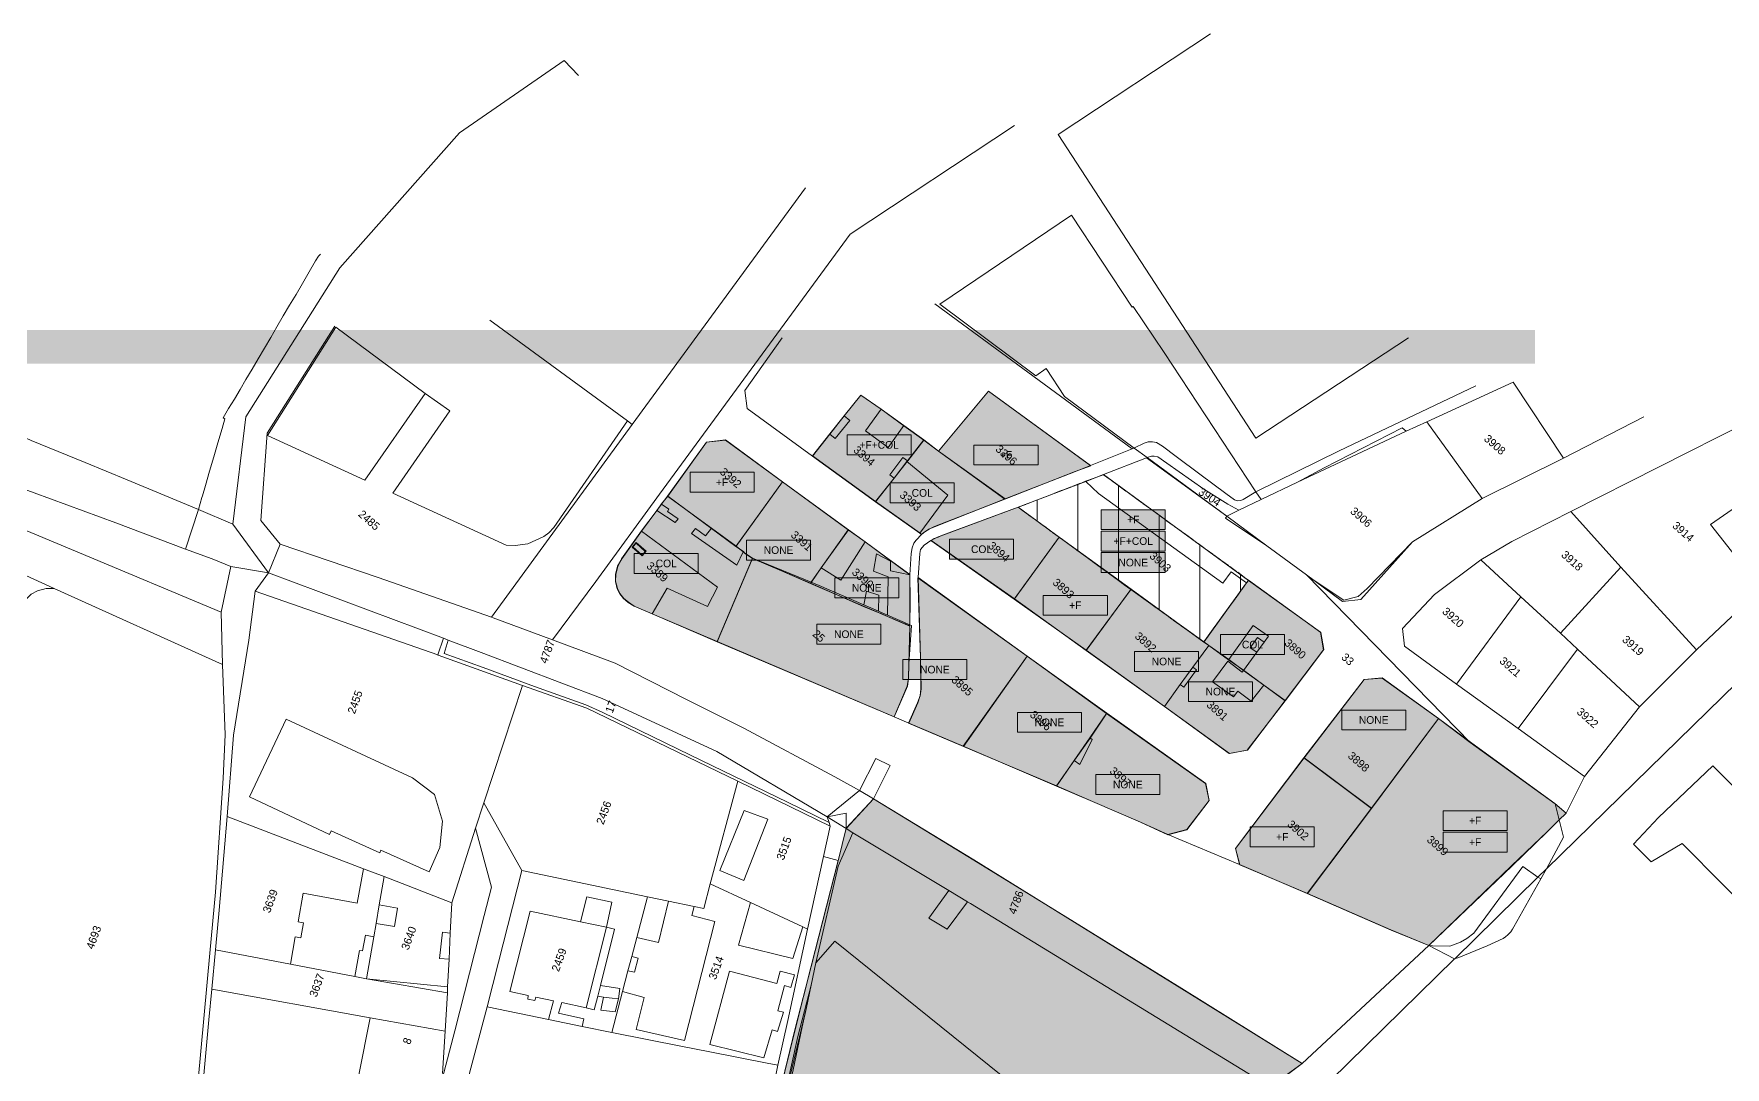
# Model space of a CAD drawing. Header units: metres. Extents: x -334141 to -333355, y -28174 to -27441.
# Drawn here: x -333912.7 to -333648.5, y -27601.9 to -27440.6 of the extents above; entities that cross this region are included whole.
import ezdxf
from ezdxf.enums import TextEntityAlignment as Align

# ---------------------------------------------------------------- set-up
doc = ezdxf.new("R2010")
doc.units = ezdxf.units.M
doc.linetypes.add('DASHED', pattern=[1.524, 1.27, -0.254])
for name, color, linetype, lineweight, true_color in [('EB-10-CHANGE-PARCEL-ADDED', 7, 'CONTINUOUS', 18, 0x725d47), ('EB-10-CHANGE-PARCEL-BOTH', 7, 'CONTINUOUS', 18, 0x151515), ('EB-10-CHANGE-PARCEL-MULTIPLE', 7, 'DASHED', 18, 0x4e504d), ('EB-10-CHANGE-PARCEL-NONE', 7, 'CONTINUOUS', 18, 0x8a8d90), ('EB-10-CHANGE-PARCEL-READY', 7, 'CONTINUOUS', 18, 0x4a5a46), ('EB-10-CHANGE-TAG-ADDED', 7, 'CONTINUOUS', 18, 0x725d47), ('EB-10-CHANGE-TAG-BOTH', 7, 'CONTINUOUS', 18, 0x151515), ('EB-10-CHANGE-TAG-NONE', 7, 'CONTINUOUS', 18, 0x8a8d90), ('EB-10-CHANGE-TAG-READY', 7, 'CONTINUOUS', 18, 0x4a5a46), ('EB-BASE-CADASTRAL-AREA', 7, 'CONTINUOUS', 9, 0x8a8d90), ('EB-BASE-DIVIDING', 7, 'CONTINUOUS', 18, 0xc8bcac), ('EB-BASE-EASEMENTS', 7, 'CONTINUOUS', 18, 0x71806b), ('EB-BASE-ENCROACHED', 7, 'CONTINUOUS', 18, 0x725d47), ('EB-BASE-PARCEL-NUMBERS', 7, 'CONTINUOUS', 9, 0x8a8d90), ('EB-BASE-PARCELS', 7, 'CONTINUOUS', 18, 0x8a8d90), ('EB-BASE-SECTIONS', 7, 'CONTINUOUS', 9, 0xded8cf), ('EB-BASE-SHEETS', 7, 'CONTINUOUS', 9, 0xded8cf), ('EB-BASE-STRUCTURES', 7, 'CONTINUOUS', 18, 0x4e504d), ('EB-TITLE', 7, 'CONTINUOUS', 25, 0x151515)]:
    doc.layers.add(name, color=color, linetype=linetype, lineweight=lineweight, true_color=true_color)
doc.styles.add('OD-INTER', font='Inter.ttf')

msp = doc.modelspace()

# ---------------------------------------------------------------- hatches: boundary and pattern name
at = {"layer": 'EB-10-CHANGE-PARCEL-ADDED', "transparency": 33554656}
for points in [[(-333771.42, -27505.76), (-333763.59, -27496.38), (-333747.62, -27508.04), (-333750.06, -27508.96), (-333761.04, -27513.23), (-333771.42, -27505.76)], [(-333804.69, -27504.03), (-333795.75, -27510.56), (-333803.05, -27520.63), (-333806.84, -27517.83), (-333813.7, -27512.81), (-333807.66, -27504.37), (-333804.69, -27504.03)], [(-333748.36, -27536.88), (-333759.55, -27528.82), (-333752.55, -27519.19), (-333741.36, -27527.36), (-333748.36, -27536.88)], [(-333675.14, -27560.78), (-333673.34, -27562.28), (-333674.49, -27563.35), (-333676.31, -27565.18), (-333681.87, -27570.53), (-333694.81, -27582.95), (-333700.74, -27580.52), (-333713.78, -27574.84), (-333703.77, -27561.54), (-333693.28, -27547.48), (-333688.32, -27551.21), (-333675.14, -27560.78)], [(-333725.01, -27567.79), (-333714.33, -27553.62), (-333703.77, -27561.54), (-333713.78, -27574.84), (-333724.36, -27570.36), (-333725.01, -27567.79)]]:
    msp.add_hatch(color=256, dxfattribs=at).paths.add_polyline_path(points)
at = {"layer": 'EB-10-CHANGE-PARCEL-BOTH', "transparency": 33554656}
msp.add_hatch(color=256, dxfattribs=at).paths.add_polyline_path([(-333776.2, -27507.26), (-333776.29, -27507.36), (-333778.33, -27509.96), (-333781.24, -27513.63), (-333791.07, -27506.51), (-333788.36, -27503.05), (-333786.13, -27500.24), (-333783.52, -27497.01), (-333780.36, -27499.23), (-333776.84, -27501.79), (-333773.67, -27504.02), (-333776.2, -27507.26)])
at = {"layer": 'EB-10-CHANGE-PARCEL-MULTIPLE', "transparency": 33554641}
h = msp.add_hatch(dxfattribs=at)
h.set_pattern_fill('ANSI31', color=256, scale=2, angle=45)
h.paths.add_polyline_path([(-333745.63, -27509.45), (-333722.98, -27525.9), (-333723.27, -27526.33), (-333729.98, -27535.53), (-333741.36, -27527.36), (-333752.55, -27519.19), (-333758.96, -27514.53), (-333748.44, -27510.46), (-333745.63, -27509.45)])
at = {"layer": 'EB-10-CHANGE-PARCEL-NONE', "transparency": 33554656}
for points in [[(-333803.05, -27520.63), (-333795.75, -27510.56), (-333785.46, -27518.03), (-333789.75, -27523.98), (-333791.31, -27526.26), (-333791.41, -27526.37), (-333800.43, -27522.5), (-333801.7, -27521.68), (-333801.88, -27521.45), (-333803.05, -27520.63)], [(-333791.31, -27526.26), (-333789.75, -27523.98), (-333785.46, -27518.03), (-333782.85, -27519.9), (-333779.87, -27522.11), (-333775.9, -27525.03), (-333775.85, -27529.03), (-333775.9, -27532.91), (-333775.9, -27533.02), (-333779.37, -27531.57), (-333780.46, -27531.08), (-333780.83, -27530.96), (-333783.11, -27529.99), (-333791.41, -27526.37), (-333791.31, -27526.26)], [(-333805.99, -27535.51), (-333800.43, -27522.5), (-333791.41, -27526.37), (-333783.11, -27529.99), (-333780.83, -27530.96), (-333780.46, -27531.08), (-333779.37, -27531.57), (-333775.9, -27533.02), (-333776.02, -27539.01), (-333776.1, -27541.23), (-333776.24, -27542.45), (-333778.35, -27547.25), (-333805.99, -27535.51)], [(-333774.62, -27525.52), (-333757.56, -27537.78), (-333767.49, -27551.86), (-333776.07, -27548.22), (-333774.66, -27545.05), (-333774.25, -27543.96), (-333774.12, -27542.85), (-333774.23, -27537.96), (-333774.62, -27525.52)], [(-333736.08, -27545.64), (-333748.36, -27536.88), (-333741.36, -27527.36), (-333729.98, -27535.53), (-333729.17, -27536.11), (-333731.69, -27539.47), (-333733.64, -27542.17), (-333736.08, -27545.64)], [(-333757.56, -27537.78), (-333745.09, -27546.65), (-333747.73, -27550.56), (-333750.17, -27554.02), (-333752.99, -27558.03), (-333767.49, -27551.86), (-333757.56, -27537.78)], [(-333733.64, -27542.17), (-333731.69, -27539.47), (-333729.17, -27536.11), (-333726.1, -27538.33), (-333723.75, -27539.97), (-333720.59, -27542.3), (-333717.25, -27544.75), (-333723.17, -27552.42), (-333725.97, -27552.99), (-333736.08, -27545.64), (-333733.64, -27542.17)], [(-333702.13, -27541.18), (-333693.28, -27547.48), (-333703.77, -27561.54), (-333714.33, -27553.62), (-333704.91, -27541.41), (-333702.13, -27541.18)], [(-333750.17, -27554.02), (-333747.73, -27550.56), (-333745.09, -27546.65), (-333729.65, -27557.63), (-333729.1, -27560.32), (-333732.59, -27564.86), (-333735.58, -27565.64), (-333739.86, -27563.71), (-333747.34, -27560.45), (-333752.99, -27558.03), (-333750.17, -27554.02)], [(-333802.46, -27658.63), (-333818.4, -27651.3), (-333823.33, -27649.13), (-333823.55, -27650.12), (-333824.55, -27649.75), (-333838.15, -27644.05), (-333849.91, -27638.98), (-333850.45, -27638.62), (-333850.52, -27638.07), (-333848.03, -27635.71), (-333846.81, -27635.09), (-333840.42, -27632.43), (-333837.79, -27631.3), (-333823.32, -27625.26), (-333820.4, -27624.03), (-333811.01, -27620.03), (-333802.83, -27616.66), (-333801.04, -27615.61), (-333799.89, -27614.54), (-333798.31, -27611.71), (-333797.39, -27609.41), (-333796.25, -27606.01), (-333793.77, -27595.89), (-333791.3, -27586.21), (-333787.1, -27569.7), (-333785.81, -27564.64), (-333781.58, -27560.02), (-333765.9, -27569.56), (-333750.13, -27579.33), (-333733.37, -27589.69), (-333714.62, -27601.35), (-333719.57, -27605.06), (-333721.48, -27606.77), (-333723.3, -27608.59), (-333738.33, -27622.71), (-333760.56, -27644.02), (-333783.27, -27665.64), (-333802.46, -27658.63)]]:
    msp.add_hatch(color=256, dxfattribs=at).paths.add_polyline_path(points)
at = {"layer": 'EB-10-CHANGE-PARCEL-READY', "transparency": 33554656}
for points in [[(-333776.29, -27507.36), (-333776.2, -27507.26), (-333773.67, -27504.02), (-333771.42, -27505.76), (-333761.04, -27513.23), (-333772.02, -27517.51), (-333772.87, -27517.92), (-333773.53, -27518.34), (-333774.1, -27518.76), (-333774.28, -27518.54), (-333781.24, -27513.63), (-333778.33, -27509.96), (-333776.29, -27507.36)], [(-333806.84, -27517.83), (-333803.05, -27520.63), (-333801.88, -27521.45), (-333801.7, -27521.68), (-333800.43, -27522.5), (-333805.99, -27535.51), (-333816.11, -27531.16), (-333818.93, -27529.95), (-333819.84, -27529.36), (-333820.56, -27528.78), (-333821.18, -27527.98), (-333821.52, -27527.19), (-333821.85, -27526.07), (-333821.81, -27524.96), (-333821.49, -27523.75), (-333820.9, -27522.55), (-333817.78, -27518.22), (-333815.35, -27514.98), (-333814.67, -27514), (-333813.7, -27512.81), (-333806.84, -27517.83)], [(-333759.55, -27528.82), (-333772.56, -27519.71), (-333772.09, -27519.39), (-333771.43, -27519.19), (-333770.77, -27518.88), (-333758.96, -27514.53), (-333752.55, -27519.19), (-333759.55, -27528.82)], [(-333729.98, -27535.53), (-333723.27, -27526.33), (-333722.98, -27525.9), (-333711.69, -27534.07), (-333711.23, -27536.75), (-333717.25, -27544.75), (-333720.59, -27542.3), (-333723.75, -27539.97), (-333726.1, -27538.33), (-333729.17, -27536.11), (-333729.98, -27535.53)]]:
    msp.add_hatch(color=256, dxfattribs=at).paths.add_polyline_path(points)
at = {"layer": 'EB-10-CHANGE-TAG-ADDED', "transparency": 33554687}
for points in [[(-333765.86, -27507.9), (-333755.86, -27507.9), (-333755.86, -27504.8), (-333765.86, -27504.8)], [(-333810.2, -27512.16), (-333800.2, -27512.16), (-333800.2, -27509.06), (-333810.2, -27509.06)], [(-333745.98, -27518), (-333735.98, -27518), (-333735.98, -27514.9), (-333745.98, -27514.9)], [(-333755.03, -27531.38), (-333745.03, -27531.38), (-333745.03, -27528.28), (-333755.03, -27528.28)], [(-333692.58, -27565), (-333682.58, -27565), (-333682.58, -27561.9), (-333692.58, -27561.9)], [(-333722.71, -27567.54), (-333712.71, -27567.54), (-333712.71, -27564.44), (-333722.71, -27564.44)], [(-333692.58, -27568.35), (-333682.58, -27568.35), (-333682.58, -27565.25), (-333692.58, -27565.25)]]:
    msp.add_hatch(color=256, dxfattribs=at).paths.add_polyline_path(points)
at = {"layer": 'EB-10-CHANGE-TAG-BOTH', "transparency": 33554687}
for points in [[(-333785.68, -27506.33), (-333775.68, -27506.33), (-333775.68, -27503.23), (-333785.68, -27503.23)], [(-333745.98, -27521.35), (-333735.98, -27521.35), (-333735.98, -27518.25), (-333745.98, -27518.25)]]:
    msp.add_hatch(color=256, dxfattribs=at).paths.add_polyline_path(points)
at = {"layer": 'EB-10-CHANGE-TAG-NONE', "transparency": 33554687}
for points in [[(-333801.38, -27522.76), (-333791.38, -27522.76), (-333791.38, -27519.66), (-333801.38, -27519.66)], [(-333745.98, -27524.7), (-333735.98, -27524.7), (-333735.98, -27521.6), (-333745.98, -27521.6)], [(-333787.62, -27528.65), (-333777.62, -27528.65), (-333777.62, -27525.55), (-333787.62, -27525.55)], [(-333790.4, -27535.89), (-333780.4, -27535.89), (-333780.4, -27532.79), (-333790.4, -27532.79)], [(-333740.79, -27540.15), (-333730.79, -27540.15), (-333730.79, -27537.05), (-333740.79, -27537.05)], [(-333776.96, -27541.41), (-333766.96, -27541.41), (-333766.96, -27538.31), (-333776.96, -27538.31)], [(-333732.37, -27544.85), (-333722.37, -27544.85), (-333722.37, -27541.75), (-333732.37, -27541.75)], [(-333759.08, -27549.65), (-333749.08, -27549.65), (-333749.08, -27546.55), (-333759.08, -27546.55)], [(-333708.43, -27549.28), (-333698.43, -27549.28), (-333698.43, -27546.18), (-333708.43, -27546.18)], [(-333746.84, -27559.36), (-333736.84, -27559.36), (-333736.84, -27556.26), (-333746.84, -27556.26)]]:
    msp.add_hatch(color=256, dxfattribs=at).paths.add_polyline_path(points)
at = {"layer": 'EB-10-CHANGE-TAG-READY', "transparency": 33554687}
for points in [[(-333778.95, -27513.83), (-333768.95, -27513.83), (-333768.95, -27510.73), (-333778.95, -27510.73)], [(-333769.68, -27522.62), (-333759.68, -27522.62), (-333759.68, -27519.52), (-333769.68, -27519.52)], [(-333818.93, -27524.84), (-333808.93, -27524.84), (-333808.93, -27521.74), (-333818.93, -27521.74)], [(-333727.36, -27537.51), (-333717.36, -27537.51), (-333717.36, -27534.41), (-333727.36, -27534.41)]]:
    msp.add_hatch(color=256, dxfattribs=at).paths.add_polyline_path(points)

# ---------------------------------------------------------------- linework, layer by layer
at = {"layer": 'EB-10-CHANGE-PARCEL-ADDED'}
for points in [[(-333771.42, -27505.76), (-333763.59, -27496.38), (-333747.62, -27508.04), (-333750.06, -27508.96), (-333761.04, -27513.23), (-333771.42, -27505.76)], [(-333804.69, -27504.03), (-333795.75, -27510.56), (-333803.05, -27520.63), (-333806.84, -27517.83), (-333813.7, -27512.81), (-333807.66, -27504.37), (-333804.69, -27504.03)], [(-333748.36, -27536.88), (-333759.55, -27528.82), (-333752.55, -27519.19), (-333741.36, -27527.36), (-333748.36, -27536.88)], [(-333675.14, -27560.78), (-333673.34, -27562.28), (-333674.49, -27563.35), (-333676.31, -27565.18), (-333681.87, -27570.53), (-333694.81, -27582.95), (-333700.74, -27580.52), (-333713.78, -27574.84), (-333703.77, -27561.54), (-333693.28, -27547.48), (-333688.32, -27551.21), (-333675.14, -27560.78)], [(-333725.01, -27567.79), (-333714.33, -27553.62), (-333703.77, -27561.54), (-333713.78, -27574.84), (-333724.36, -27570.36), (-333725.01, -27567.79)]]:
    msp.add_lwpolyline(points, close=True, dxfattribs=at)
at = {"layer": 'EB-10-CHANGE-PARCEL-BOTH'}
msp.add_lwpolyline([(-333776.2, -27507.26), (-333776.29, -27507.36), (-333778.33, -27509.96), (-333781.24, -27513.63), (-333791.07, -27506.51), (-333788.36, -27503.05), (-333786.13, -27500.24), (-333783.52, -27497.01), (-333780.36, -27499.23), (-333776.84, -27501.79), (-333773.67, -27504.02), (-333776.2, -27507.26)], close=True, dxfattribs=at)
at = {"layer": 'EB-10-CHANGE-PARCEL-MULTIPLE'}
msp.add_lwpolyline([(-333745.63, -27509.45), (-333722.98, -27525.9), (-333723.27, -27526.33), (-333729.98, -27535.53), (-333741.36, -27527.36), (-333752.55, -27519.19), (-333758.96, -27514.53), (-333748.44, -27510.46), (-333745.63, -27509.45)], close=True, dxfattribs=at)
at = {"layer": 'EB-10-CHANGE-PARCEL-NONE'}
for points in [[(-333803.05, -27520.63), (-333795.75, -27510.56), (-333785.46, -27518.03), (-333789.75, -27523.98), (-333791.31, -27526.26), (-333791.41, -27526.37), (-333800.43, -27522.5), (-333801.7, -27521.68), (-333801.88, -27521.45), (-333803.05, -27520.63)], [(-333791.31, -27526.26), (-333789.75, -27523.98), (-333785.46, -27518.03), (-333782.85, -27519.9), (-333779.87, -27522.11), (-333775.9, -27525.03), (-333775.85, -27529.03), (-333775.9, -27532.91), (-333775.9, -27533.02), (-333779.37, -27531.57), (-333780.46, -27531.08), (-333780.83, -27530.96), (-333783.11, -27529.99), (-333791.41, -27526.37), (-333791.31, -27526.26)], [(-333805.99, -27535.51), (-333800.43, -27522.5), (-333791.41, -27526.37), (-333783.11, -27529.99), (-333780.83, -27530.96), (-333780.46, -27531.08), (-333779.37, -27531.57), (-333775.9, -27533.02), (-333776.02, -27539.01), (-333776.1, -27541.23), (-333776.24, -27542.45), (-333778.35, -27547.25), (-333805.99, -27535.51)], [(-333774.62, -27525.52), (-333757.56, -27537.78), (-333767.49, -27551.86), (-333776.07, -27548.22), (-333774.66, -27545.05), (-333774.25, -27543.96), (-333774.12, -27542.85), (-333774.23, -27537.96), (-333774.62, -27525.52)], [(-333736.08, -27545.64), (-333748.36, -27536.88), (-333741.36, -27527.36), (-333729.98, -27535.53), (-333729.17, -27536.11), (-333731.69, -27539.47), (-333733.64, -27542.17), (-333736.08, -27545.64)], [(-333757.56, -27537.78), (-333745.09, -27546.65), (-333747.73, -27550.56), (-333750.17, -27554.02), (-333752.99, -27558.03), (-333767.49, -27551.86), (-333757.56, -27537.78)], [(-333733.64, -27542.17), (-333731.69, -27539.47), (-333729.17, -27536.11), (-333726.1, -27538.33), (-333723.75, -27539.97), (-333720.59, -27542.3), (-333717.25, -27544.75), (-333723.17, -27552.42), (-333725.97, -27552.99), (-333736.08, -27545.64), (-333733.64, -27542.17)], [(-333702.13, -27541.18), (-333693.28, -27547.48), (-333703.77, -27561.54), (-333714.33, -27553.62), (-333704.91, -27541.41), (-333702.13, -27541.18)], [(-333750.17, -27554.02), (-333747.73, -27550.56), (-333745.09, -27546.65), (-333729.65, -27557.63), (-333729.1, -27560.32), (-333732.59, -27564.86), (-333735.58, -27565.64), (-333739.86, -27563.71), (-333747.34, -27560.45), (-333752.99, -27558.03), (-333750.17, -27554.02)]]:
    msp.add_lwpolyline(points, close=True, dxfattribs=at)
msp.add_lwpolyline([(-333796.25, -27606.01), (-333793.77, -27595.89), (-333791.3, -27586.21), (-333787.1, -27569.7), (-333785.81, -27564.64), (-333781.58, -27560.02), (-333765.9, -27569.56), (-333750.13, -27579.33), (-333733.37, -27589.69), (-333714.62, -27601.35), (-333719.57, -27605.06)], dxfattribs=at)
at = {"layer": 'EB-10-CHANGE-PARCEL-READY'}
for points in [[(-333776.29, -27507.36), (-333776.2, -27507.26), (-333773.67, -27504.02), (-333771.42, -27505.76), (-333761.04, -27513.23), (-333772.02, -27517.51), (-333772.87, -27517.92), (-333773.53, -27518.34), (-333774.1, -27518.76), (-333774.28, -27518.54), (-333781.24, -27513.63), (-333778.33, -27509.96), (-333776.29, -27507.36)], [(-333806.84, -27517.83), (-333803.05, -27520.63), (-333801.88, -27521.45), (-333801.7, -27521.68), (-333800.43, -27522.5), (-333805.99, -27535.51), (-333816.11, -27531.16), (-333818.93, -27529.95), (-333819.84, -27529.36), (-333820.56, -27528.78), (-333821.18, -27527.98), (-333821.52, -27527.19), (-333821.85, -27526.07), (-333821.81, -27524.96), (-333821.49, -27523.75), (-333820.9, -27522.55), (-333817.78, -27518.22), (-333815.35, -27514.98), (-333814.67, -27514), (-333813.7, -27512.81), (-333806.84, -27517.83)], [(-333759.55, -27528.82), (-333772.56, -27519.71), (-333772.09, -27519.39), (-333771.43, -27519.19), (-333770.77, -27518.88), (-333758.96, -27514.53), (-333752.55, -27519.19), (-333759.55, -27528.82)], [(-333729.98, -27535.53), (-333723.27, -27526.33), (-333722.98, -27525.9), (-333711.69, -27534.07), (-333711.23, -27536.75), (-333717.25, -27544.75), (-333720.59, -27542.3), (-333723.75, -27539.97), (-333726.1, -27538.33), (-333729.17, -27536.11), (-333729.98, -27535.53)]]:
    msp.add_lwpolyline(points, close=True, dxfattribs=at)
at = {"layer": 'EB-10-CHANGE-TAG-ADDED'}
for points in [[(-333765.86, -27507.9), (-333755.86, -27507.9), (-333755.86, -27504.8), (-333765.86, -27504.8)], [(-333810.2, -27512.16), (-333800.2, -27512.16), (-333800.2, -27509.06), (-333810.2, -27509.06)], [(-333745.98, -27518), (-333735.98, -27518), (-333735.98, -27514.9), (-333745.98, -27514.9)], [(-333755.03, -27531.38), (-333745.03, -27531.38), (-333745.03, -27528.28), (-333755.03, -27528.28)], [(-333692.58, -27565), (-333682.58, -27565), (-333682.58, -27561.9), (-333692.58, -27561.9)], [(-333722.71, -27567.54), (-333712.71, -27567.54), (-333712.71, -27564.44), (-333722.71, -27564.44)], [(-333692.58, -27568.35), (-333682.58, -27568.35), (-333682.58, -27565.25), (-333692.58, -27565.25)]]:
    msp.add_lwpolyline(points, close=True, dxfattribs=at)
at = {"layer": 'EB-10-CHANGE-TAG-BOTH'}
for points in [[(-333785.68, -27506.33), (-333775.68, -27506.33), (-333775.68, -27503.23), (-333785.68, -27503.23)], [(-333745.98, -27521.35), (-333735.98, -27521.35), (-333735.98, -27518.25), (-333745.98, -27518.25)]]:
    msp.add_lwpolyline(points, close=True, dxfattribs=at)
at = {"layer": 'EB-10-CHANGE-TAG-NONE'}
for points in [[(-333801.38, -27522.76), (-333791.38, -27522.76), (-333791.38, -27519.66), (-333801.38, -27519.66)], [(-333745.98, -27524.7), (-333735.98, -27524.7), (-333735.98, -27521.6), (-333745.98, -27521.6)], [(-333787.62, -27528.65), (-333777.62, -27528.65), (-333777.62, -27525.55), (-333787.62, -27525.55)], [(-333790.4, -27535.89), (-333780.4, -27535.89), (-333780.4, -27532.79), (-333790.4, -27532.79)], [(-333740.79, -27540.15), (-333730.79, -27540.15), (-333730.79, -27537.05), (-333740.79, -27537.05)], [(-333776.96, -27541.41), (-333766.96, -27541.41), (-333766.96, -27538.31), (-333776.96, -27538.31)], [(-333732.37, -27544.85), (-333722.37, -27544.85), (-333722.37, -27541.75), (-333732.37, -27541.75)], [(-333759.08, -27549.65), (-333749.08, -27549.65), (-333749.08, -27546.55), (-333759.08, -27546.55)], [(-333708.43, -27549.28), (-333698.43, -27549.28), (-333698.43, -27546.18), (-333708.43, -27546.18)], [(-333746.84, -27559.36), (-333736.84, -27559.36), (-333736.84, -27556.26), (-333746.84, -27556.26)]]:
    msp.add_lwpolyline(points, close=True, dxfattribs=at)
at = {"layer": 'EB-10-CHANGE-TAG-READY'}
for points in [[(-333778.95, -27513.83), (-333768.95, -27513.83), (-333768.95, -27510.73), (-333778.95, -27510.73)], [(-333769.68, -27522.62), (-333759.68, -27522.62), (-333759.68, -27519.52), (-333769.68, -27519.52)], [(-333818.93, -27524.84), (-333808.93, -27524.84), (-333808.93, -27521.74), (-333818.93, -27521.74)], [(-333727.36, -27537.51), (-333717.36, -27537.51), (-333717.36, -27534.41), (-333727.36, -27534.41)]]:
    msp.add_lwpolyline(points, close=True, dxfattribs=at)
at = {"layer": 'EB-BASE-CADASTRAL-AREA'}
for points in [[(-333818.63, -27520.04), (-333817.09, -27521.4), (-333817.7, -27522.1), (-333819.25, -27520.74), (-333818.63, -27520.04)], [(-333818.64, -27520.14), (-333817.2, -27521.41), (-333817.71, -27521.98), (-333819.15, -27520.72), (-333818.64, -27520.14)]]:
    msp.add_lwpolyline(points, dxfattribs=at)
at = {"layer": 'EB-BASE-DIVIDING'}
for points in [[(-333741.17, -27505.4), (-333747.65, -27508.01)], [(-333775.9, -27525.07), (-333775.66, -27521.76), (-333775.5, -27520.84), (-333775.25, -27520.15), (-333774.9, -27519.68), (-333774.07, -27518.75)], [(-333876.04, -27524.75), (-333881.93, -27523.75)], [(-333778.33, -27547.26), (-333776.05, -27548.22)], [(-333783.73, -27558.72), (-333781.18, -27553.74), (-333778.97, -27554.82), (-333781.54, -27560.04)], [(-333673.38, -27562.28), (-333670.52, -27556.58)], [(-333781.54, -27560.04), (-333783.73, -27558.72)], [(-333785.84, -27564.69), (-333788.78, -27562.87)], [(-333789.38, -27569.06), (-333787.1, -27569.65)], [(-333714.61, -27601.36), (-333694.84, -27582.96)]]:
    msp.add_lwpolyline(points, dxfattribs=at)
at = {"layer": 'EB-BASE-EASEMENTS'}
for points in [[(-333848.73, -27534.98), (-333849.59, -27537.58)], [(-333788.5, -27563.75), (-333795.01, -27560.56), (-333810.13, -27553.25), (-333823.95, -27546.53), (-333826.5, -27545.37), (-333834.51, -27542.52), (-333842.54, -27539.54), (-333848.61, -27537.35), (-333848.01, -27535.26)], [(-333720.53, -27535.57), (-333721.59, -27534.85), (-333722.71, -27536.45), (-333721.69, -27537.15)], [(-333873.3, -27547.6), (-333879.03, -27559.74)], [(-333879.03, -27559.74), (-333866.52, -27565.61), (-333866.28, -27565.04), (-333858.65, -27568.48), (-333858.49, -27568.08), (-333850.97, -27571.43), (-333849.27, -27567.63), (-333848.89, -27563.51), (-333850.14, -27559.35), (-333853.58, -27556.77), (-333873.3, -27547.6)], [(-333827.34, -27579.23), (-333826.35, -27575.34), (-333822.41, -27576.19), (-333823.26, -27580.1)], [(-333823.26, -27580.1), (-333821.99, -27580.37), (-333824.21, -27589.2)], [(-333824.63, -27590.87), (-333825.17, -27592.97), (-333826.46, -27592.69)], [(-333823.71, -27590.99), (-333824.12, -27593.02), (-333821.91, -27593.32), (-333821.39, -27591.28)], [(-333820.18, -27624.4), (-333808.58, -27619.51), (-333802.41, -27616.9), (-333800.44, -27615.89), (-333799.69, -27615.46), (-333798.99, -27614.39), (-333797.99, -27612.47), (-333795.97, -27607.41), (-333795, -27604.31), (-333794.49, -27602.11), (-333793.36, -27597.13), (-333791.31, -27589.13)]]:
    msp.add_lwpolyline(points, dxfattribs=at)
at = {"layer": 'EB-BASE-ENCROACHED'}
for points in [[(-333677.32, -27572.54), (-333681.52, -27580.01), (-333681.74, -27580.39), (-333682.03, -27580.81), (-333682.45, -27581.26), (-333682.85, -27581.6), (-333683.22, -27581.83), (-333685.68, -27583.02), (-333690.12, -27584.83), (-333690.78, -27585.03)], [(-333690.78, -27585.03), (-333694.84, -27582.96)]]:
    msp.add_lwpolyline(points, dxfattribs=at)
at = {"layer": 'EB-BASE-PARCELS'}
for points in [[(-333831.72, -27535.2), (-333824.94, -27526.11), (-333814.96, -27512.5), (-333785.21, -27471.89), (-333759.51, -27454.89)], [(-333819.25, -27501.61), (-333792.16, -27464.66)], [(-333886.46, -27512.97), (-333886.38, -27512.72), (-333885.9, -27511.14), (-333885.27, -27508.86), (-333884.61, -27506.66), (-333883.95, -27504.46), (-333883.29, -27502.21), (-333882.86, -27500.72), (-333883.13, -27500.54), (-333882.28, -27499.1), (-333881.39, -27497.62), (-333880.49, -27496.14), (-333879.6, -27494.57), (-333878.63, -27492.96), (-333877.66, -27491.33), (-333876.68, -27489.68), (-333875.71, -27488), (-333874.73, -27486.33), (-333873.74, -27484.64), (-333872.76, -27482.95), (-333871.75, -27481.29), (-333870.74, -27479.56), (-333869.72, -27477.77), (-333868.71, -27476.07), (-333868.22, -27475.34), (-333867.95, -27475.01)], [(-333841.46, -27485.31), (-333819.96, -27501.02)], [(-333741.17, -27505.4), (-333771.98, -27482.76)], [(-333721.84, -27512.12), (-333736.13, -27490.37), (-333740.99, -27483.17)], [(-333976.01, -27485.44), (-333950.27, -27496.72), (-333930.99, -27504.91), (-333917.78, -27510.41), (-333899.89, -27516.94), (-333889.02, -27521.07)], [(-333865.7, -27486.23), (-333876.26, -27502.95), (-333877.26, -27516.59), (-333874.23, -27520.26)], [(-333795.8, -27488.08), (-333801.66, -27496.31), (-333801.27, -27499.1), (-333791.08, -27506.52)], [(-333883.44, -27530.92), (-333905.59, -27521.65), (-333924.33, -27513.82), (-333949.27, -27503.44), (-333965.16, -27496.86), (-333969.77, -27494.96)], [(-333721.84, -27512.12), (-333708.83, -27505.72), (-333687.45, -27495.57)], [(-333695.12, -27501.16), (-333681.66, -27494.98)], [(-333681.66, -27494.98), (-333673.78, -27506.83)], [(-333771.41, -27505.74), (-333763.61, -27496.41)], [(-333747.65, -27508.01), (-333763.61, -27496.41)], [(-333819.96, -27501.02), (-333819.25, -27501.61)], [(-333788.37, -27503.1), (-333786.13, -27500.26)], [(-333776.82, -27501.75), (-333780.34, -27499.21)], [(-333698.34, -27502.63), (-333695.12, -27501.16)], [(-333695.12, -27501.16), (-333686.5, -27513.16)], [(-333673.78, -27506.83), (-333661.23, -27500.39)], [(-333638.11, -27508.4), (-333642.19, -27502.12), (-333645.06, -27501.22), (-333672.64, -27515.19)], [(-333961.64, -27503.81), (-333950.89, -27508.57), (-333921.71, -27521.65), (-333909.53, -27527.22)], [(-333819.25, -27501.61), (-333841.24, -27531.69)], [(-333791.08, -27506.52), (-333788.37, -27503.1)], [(-333773.71, -27503.98), (-333776.82, -27501.75)], [(-333715.35, -27510.58), (-333698.34, -27502.63)], [(-333795.78, -27510.53), (-333804.68, -27503.99), (-333807.66, -27504.38), (-333813.75, -27512.79)], [(-333791.08, -27506.52), (-333781.22, -27513.67)], [(-333776.23, -27507.26), (-333773.71, -27503.98)], [(-333771.41, -27505.74), (-333773.71, -27503.98)], [(-333760.99, -27513.21), (-333771.41, -27505.74)], [(-333740.83, -27505.27), (-333740.93, -27505.31), (-333741.17, -27505.4)], [(-333721.84, -27512.12), (-333723.82, -27513.31), (-333724.19, -27513.44), (-333724.68, -27513.51), (-333725.17, -27513.35), (-333726.54, -27512.37), (-333730.57, -27509.34), (-333734.28, -27506.59), (-333736.43, -27504.97), (-333737.35, -27504.43), (-333738, -27504.31), (-333738.66, -27504.32), (-333739.28, -27504.51), (-333740.79, -27505.25), (-333740.83, -27505.27)], [(-333738.8, -27506.77), (-333738.11, -27506.52), (-333737.74, -27506.52), (-333737.15, -27506.67), (-333735.76, -27507.65), (-333729.96, -27511.69), (-333726.2, -27514.03), (-333724.48, -27514.98)], [(-333778.34, -27510), (-333776.33, -27507.39)], [(-333776.33, -27507.39), (-333776.23, -27507.26)], [(-333747.65, -27508.01), (-333750.03, -27508.94), (-333760.99, -27513.21)], [(-333745.63, -27509.41), (-333738.94, -27506.82)], [(-333738.94, -27506.82), (-333738.8, -27506.77)], [(-333726.37, -27515.93), (-333738.94, -27506.82)], [(-333686.5, -27513.16), (-333673.78, -27506.83)], [(-333803.01, -27520.6), (-333795.78, -27510.53)], [(-333785.5, -27518.02), (-333795.78, -27510.53)], [(-333781.22, -27513.67), (-333778.34, -27510)], [(-333748.41, -27510.48), (-333758.97, -27514.53)], [(-333745.63, -27509.41), (-333748.41, -27510.48)], [(-333745.63, -27509.41), (-333722.99, -27525.93)], [(-333720.98, -27513.29), (-333715.35, -27510.58)], [(-333887.01, -27514.85), (-333886.46, -27512.97)], [(-333815.4, -27515.01), (-333814.66, -27514.02)], [(-333814.66, -27514.02), (-333813.75, -27512.79)], [(-333806.88, -27517.78), (-333813.75, -27512.79)], [(-333774.31, -27518.58), (-333781.22, -27513.67)], [(-333760.99, -27513.21), (-333772.01, -27517.55), (-333772.9, -27517.96), (-333773.55, -27518.36), (-333774.07, -27518.75)], [(-333724.48, -27514.98), (-333720.98, -27513.29)], [(-333697.36, -27519.91), (-333686.5, -27513.16)], [(-333887.01, -27514.85), (-333889.02, -27521.07)], [(-333815.4, -27515.01), (-333817.77, -27518.23)], [(-333758.97, -27514.53), (-333770.75, -27518.9), (-333771.45, -27519.16), (-333772.1, -27519.44), (-333772.58, -27519.72)], [(-333758.97, -27514.53), (-333752.53, -27519.21)], [(-333724.48, -27514.98), (-333726.37, -27515.93)], [(-333720.14, -27520.52), (-333726.37, -27515.93)], [(-333672.64, -27515.19), (-333681.85, -27519.85), (-333686.68, -27522.71)], [(-333676.45, -27570.98), (-333639.82, -27535.2), (-333620.48, -27516.97)], [(-333664.83, -27523.87), (-333672.64, -27515.19)], [(-333817.77, -27518.23), (-333820.88, -27522.56), (-333821.53, -27523.7), (-333821.84, -27524.94), (-333821.85, -27526.09), (-333821.57, -27527.23), (-333821.17, -27528.03), (-333820.59, -27528.78), (-333819.88, -27529.38), (-333818.93, -27529.98), (-333816.15, -27531.16)], [(-333803.01, -27520.6), (-333806.88, -27517.78)], [(-333785.5, -27518.02), (-333789.72, -27523.99)], [(-333785.5, -27518.02), (-333782.84, -27519.94)], [(-333774.59, -27525.49), (-333774.34, -27521.72), (-333774.19, -27521.13), (-333773.66, -27520.46), (-333772.58, -27519.72)], [(-333774.31, -27518.58), (-333774.07, -27518.75)], [(-333759.58, -27528.86), (-333772.58, -27519.72)], [(-333759.58, -27528.86), (-333752.53, -27519.21)], [(-333752.53, -27519.21), (-333741.32, -27527.31)], [(-333881.93, -27523.75), (-333884.86, -27522.56), (-333889.02, -27521.07)], [(-333874.23, -27520.26), (-333876.04, -27524.75)], [(-333874.23, -27520.26), (-333858.91, -27525.51), (-333841.24, -27531.69)], [(-333803.01, -27520.6), (-333801.91, -27521.48)], [(-333801.91, -27521.48), (-333801.7, -27521.64), (-333800.44, -27522.48)], [(-333779.85, -27522.14), (-333782.84, -27519.94)], [(-333775.9, -27525.07), (-333779.85, -27522.14)], [(-333713.94, -27525.07), (-333720.14, -27520.52)], [(-333712.75, -27525.96), (-333708.3, -27529.23), (-333705.42, -27528.9), (-333697.36, -27519.91)], [(-333883.44, -27530.92), (-333881.93, -27523.75)], [(-333878.12, -27527.64), (-333876.04, -27524.75)], [(-333805.95, -27535.48), (-333800.44, -27522.48)], [(-333800.44, -27522.48), (-333791.42, -27526.4)], [(-333789.72, -27523.99), (-333791.29, -27526.21)], [(-333690.51, -27542.12), (-333698.64, -27536.23), (-333698.95, -27533.43), (-333693.92, -27528.16), (-333686.68, -27522.71)], [(-333686.68, -27522.71), (-333680.46, -27528.5)], [(-333664.83, -27523.87), (-333674.26, -27534.16)], [(-333652.99, -27536.76), (-333664.83, -27523.87)], [(-333909.53, -27527.22), (-333910.8, -27527.22), (-333912.15, -27527.57), (-333913.12, -27528.09), (-333914.12, -27529.08), (-333914.74, -27530), (-333922.3, -27547.22), (-333932.23, -27569.25), (-333944.1, -27595.99), (-333954.99, -27620.26), (-333955.28, -27621.17), (-333955.28, -27622.15), (-333955.07, -27623.09), (-333954.69, -27623.82), (-333954.23, -27624.41), (-333952.91, -27625.33)], [(-333883.22, -27539.09), (-333909.53, -27527.22)], [(-333882.51, -27562.8), (-333881.51, -27550.12), (-333879.12, -27535.28), (-333878.12, -27527.64)], [(-333849.59, -27537.58), (-333878.12, -27527.64)], [(-333791.29, -27526.21), (-333791.42, -27526.4)], [(-333791.42, -27526.4), (-333783.11, -27529.97), (-333780.8, -27530.96), (-333780.47, -27531.1), (-333779.38, -27531.57), (-333775.9, -27533.06)], [(-333774.59, -27525.49), (-333774.23, -27538.01), (-333774.14, -27542.87), (-333774.26, -27543.91), (-333774.64, -27545.03), (-333776.05, -27548.22)], [(-333775.9, -27532.87), (-333775.9, -27529.03), (-333775.9, -27525.07)], [(-333757.55, -27537.78), (-333774.59, -27525.49)], [(-333748.34, -27536.85), (-333741.32, -27527.31)], [(-333729.94, -27535.58), (-333741.32, -27527.31)], [(-333723.27, -27526.31), (-333729.94, -27535.58)], [(-333722.99, -27525.93), (-333723.27, -27526.31)], [(-333722.99, -27525.93), (-333711.73, -27534.04), (-333711.27, -27536.78), (-333717.28, -27544.71)], [(-333688.34, -27551.24), (-333713.94, -27525.07)], [(-333712.75, -27525.96), (-333713.94, -27525.07)], [(-333652.99, -27536.76), (-333642.89, -27527.25)], [(-333759.58, -27528.86), (-333748.34, -27536.85)], [(-333690.51, -27542.12), (-333680.46, -27528.5)], [(-333680.46, -27528.5), (-333674.26, -27534.16)], [(-333883.22, -27539.09), (-333883.44, -27530.92)], [(-333841.24, -27531.69), (-333840.95, -27531.79), (-333831.72, -27535.2)], [(-333816.15, -27531.16), (-333805.95, -27535.48)], [(-333775.9, -27533.06), (-333775.9, -27532.87)], [(-333831.72, -27535.2), (-333821.92, -27538.88), (-333810.79, -27544.56), (-333801.82, -27549.02), (-333787.62, -27556.61), (-333783.73, -27558.72)], [(-333778.33, -27547.26), (-333805.95, -27535.48)], [(-333775.9, -27533.06), (-333776.02, -27538.99)], [(-333729.94, -27535.58), (-333729.18, -27536.09)], [(-333671.61, -27536.67), (-333674.26, -27534.16)], [(-333836.36, -27542.37), (-333849.55, -27537.59), (-333849.59, -27537.58)], [(-333767.53, -27551.84), (-333757.55, -27537.78)], [(-333745.14, -27546.7), (-333757.55, -27537.78)], [(-333736.12, -27545.62), (-333748.34, -27536.85)], [(-333729.18, -27536.09), (-333731.7, -27539.47)], [(-333729.18, -27536.09), (-333726.08, -27538.31)], [(-333680.86, -27549.04), (-333671.61, -27536.67)], [(-333671.61, -27536.67), (-333661.93, -27545.68)], [(-333652.99, -27536.76), (-333661.93, -27545.68)], [(-333889.24, -27643.64), (-333888.44, -27622.48), (-333887.04, -27603.96), (-333885.2, -27584.14), (-333884.32, -27574.62), (-333883.16, -27556.82), (-333882.81, -27550.03), (-333883.22, -27539.09)], [(-333776.02, -27538.99), (-333776.07, -27541.18), (-333776.28, -27542.44), (-333778.33, -27547.26)], [(-333733.64, -27542.19), (-333731.7, -27539.47)], [(-333726.08, -27538.31), (-333723.78, -27540.01)], [(-333723.78, -27540.01), (-333720.61, -27542.31)], [(-333842.42, -27560.68), (-333836.36, -27542.37)], [(-333802.74, -27557.28), (-333826.33, -27545.91), (-333836.36, -27542.37)], [(-333736.12, -27545.62), (-333733.64, -27542.19)], [(-333720.61, -27542.31), (-333717.28, -27544.71)], [(-333693.31, -27547.49), (-333702.09, -27541.14), (-333704.91, -27541.4), (-333714.3, -27553.66)], [(-333690.51, -27542.12), (-333680.86, -27549.04)], [(-333736.12, -27545.62), (-333726.01, -27552.97), (-333723.15, -27552.46), (-333717.28, -27544.71)], [(-333670.52, -27556.58), (-333661.93, -27545.68)], [(-333776.05, -27548.22), (-333767.53, -27551.84)], [(-333747.77, -27550.51), (-333745.14, -27546.7)], [(-333735.6, -27565.59), (-333732.6, -27564.81), (-333729.13, -27560.29), (-333729.69, -27557.65), (-333745.14, -27546.7)], [(-333703.77, -27561.49), (-333693.31, -27547.49)], [(-333693.31, -27547.49), (-333688.34, -27551.24)], [(-333747.77, -27550.51), (-333750.21, -27554.05)], [(-333688.34, -27551.24), (-333675.1, -27560.82)], [(-333680.86, -27549.04), (-333670.52, -27556.58)], [(-333752.99, -27558.06), (-333767.53, -27551.84)], [(-333750.21, -27554.05), (-333752.99, -27558.06)], [(-333714.3, -27553.66), (-333725, -27567.8), (-333724.4, -27570.32)], [(-333703.77, -27561.49), (-333714.3, -27553.66)], [(-333802.74, -27557.28), (-333807.06, -27573.32)], [(-333788.33, -27564.32), (-333802.74, -27557.28)], [(-333783.73, -27558.72), (-333788.78, -27562.87)], [(-333735.6, -27565.59), (-333739.84, -27563.69), (-333747.37, -27560.48), (-333752.99, -27558.06)], [(-333843.74, -27564.6), (-333842.42, -27560.68)], [(-333836.48, -27571.25), (-333842.42, -27560.68)], [(-333785.84, -27564.69), (-333781.54, -27560.04)], [(-333781.54, -27560.04), (-333765.9, -27569.62), (-333750.17, -27579.29), (-333733.4, -27589.67), (-333714.61, -27601.36)], [(-333713.81, -27574.83), (-333703.77, -27561.49)], [(-333675.1, -27560.82), (-333673.38, -27562.28)], [(-333884.32, -27583.62), (-333883.74, -27577.43), (-333882.51, -27562.8)], [(-333882.51, -27562.8), (-333861.2, -27570.96)], [(-333848.92, -27603.81), (-333846.94, -27596.26), (-333842.39, -27578.26), (-333841.2, -27573.83), (-333843.74, -27564.6)], [(-333847.43, -27576.26), (-333843.74, -27564.6)], [(-333788.33, -27564.32), (-333789.38, -27569.06)], [(-333788.78, -27562.87), (-333788.5, -27563.75)], [(-333788.5, -27563.75), (-333788.33, -27564.32)], [(-333694.84, -27582.96), (-333681.89, -27570.5), (-333676.3, -27565.14), (-333674.46, -27563.32)], [(-333673.38, -27562.28), (-333674.46, -27563.32)], [(-333787.1, -27569.65), (-333785.84, -27564.69)], [(-333787.05, -27570.53), (-333784.79, -27565.35)], [(-333735.6, -27565.59), (-333724.4, -27570.32)], [(-333820.43, -27624.06), (-333811.03, -27620.02), (-333802.85, -27616.66), (-333801.01, -27615.62), (-333799.9, -27614.58), (-333798.32, -27611.73), (-333797.37, -27609.44), (-333796.26, -27606.01), (-333793.76, -27595.84), (-333791.3, -27586.16), (-333787.1, -27569.65)], [(-333789.38, -27569.06), (-333791.89, -27580.37)], [(-333861.2, -27570.96), (-333857.99, -27572.19)], [(-333858.75, -27576.59), (-333857.99, -27572.19)], [(-333857.99, -27572.19), (-333847.43, -27576.26)], [(-333836.48, -27571.25), (-333840.12, -27585.53), (-333841.9, -27592.5)], [(-333816.87, -27575.36), (-333836.48, -27571.25)], [(-333790.58, -27585.66), (-333787.05, -27570.53)], [(-333713.81, -27574.83), (-333724.4, -27570.32)], [(-333677.77, -27572.28), (-333690.76, -27585.02), (-333690.78, -27585.03)], [(-333676.45, -27570.98), (-333677.77, -27572.28)], [(-333807.06, -27573.32), (-333808.04, -27577.16), (-333809.56, -27576.85)], [(-333807.06, -27573.32), (-333800.76, -27576.25)], [(-333713.81, -27574.83), (-333700.7, -27580.53), (-333694.84, -27582.96)], [(-333859.26, -27579.49), (-333858.75, -27576.59)], [(-333847.43, -27576.26), (-333847.66, -27581.03)], [(-333816.87, -27575.36), (-333818.54, -27581.71)], [(-333813.59, -27576.03), (-333816.87, -27575.36)], [(-333809.56, -27576.85), (-333813.59, -27576.03)], [(-333800.76, -27576.25), (-333792.61, -27580.03)], [(-333859.62, -27581.57), (-333859.26, -27579.49)], [(-333791.89, -27580.37), (-333794.94, -27594.65), (-333796.5, -27601.62)], [(-333792.61, -27580.03), (-333791.89, -27580.37)], [(-333860.76, -27588.13), (-333859.62, -27581.57)], [(-333847.66, -27581.03), (-333847.86, -27585.1)], [(-333818.54, -27581.71), (-333819.32, -27584.65)], [(-333884.91, -27589.76), (-333884.32, -27583.62)], [(-333884.32, -27583.62), (-333872.61, -27585.86)], [(-333847.86, -27585.1), (-333848.07, -27589.39)], [(-333819.32, -27584.65), (-333819.91, -27586.9)], [(-333791.31, -27589.13), (-333790.58, -27585.66)], [(-333690.78, -27585.03), (-333710.2, -27604.01)], [(-333872.61, -27585.86), (-333862.56, -27587.79)], [(-333862.56, -27587.79), (-333860.76, -27588.13)], [(-333848.11, -27590.35), (-333860.76, -27588.13)], [(-333819.91, -27586.9), (-333820.77, -27590.15)], [(-333886.94, -27611.72), (-333885.36, -27594.54), (-333884.91, -27589.76)], [(-333860.2, -27594.25), (-333884.91, -27589.76)], [(-333848.11, -27590.35), (-333848.47, -27596.34)], [(-333848.07, -27589.39), (-333848.11, -27590.35)], [(-333820.77, -27590.15), (-333822.45, -27596.53)], [(-333792.04, -27592.6), (-333791.31, -27589.13)], [(-333841.9, -27592.5), (-333845.52, -27606.2), (-333852.57, -27613.32), (-333860.8, -27621.62)], [(-333832.33, -27594.48), (-333841.9, -27592.5)], [(-333795.95, -27608.95), (-333795.02, -27606.25), (-333794.1, -27602.38), (-333792.68, -27595.63), (-333792.04, -27592.6)], [(-333860.2, -27594.25), (-333861.97, -27603.14)], [(-333848.47, -27596.34), (-333860.2, -27594.25)], [(-333848.47, -27596.34), (-333848.86, -27602.92)], [(-333827.05, -27595.58), (-333832.33, -27594.48)], [(-333822.45, -27596.53), (-333827.05, -27595.58)], [(-333811.38, -27598.7), (-333822.45, -27596.53)], [(-333807.4, -27599.48), (-333811.38, -27598.7)], [(-333796.5, -27601.62), (-333797.03, -27604.16), (-333798.63, -27610.39), (-333799.37, -27612.07), (-333799.92, -27613.05), (-333801.08, -27614.53), (-333802.64, -27615.51), (-333817.46, -27621.74), (-333832.28, -27628), (-333845.83, -27633.56), (-333850.66, -27635.63), (-333851.67, -27636.41)], [(-333798.16, -27601.29), (-333807.4, -27599.48)], [(-333796.5, -27601.62), (-333798.16, -27601.29)], [(-333714.61, -27601.36), (-333719.59, -27605)]]:
    msp.add_lwpolyline(points, dxfattribs=at)
at = {"layer": 'EB-BASE-SECTIONS'}
for points in [[(-333973.02, -27474.8), (-333970.99, -27476.28), (-333967.79, -27477.97), (-333960.35, -27481.53), (-333959.52, -27481.94), (-333955.89, -27483.72), (-333955.75, -27483.78), (-333952.42, -27485.42), (-333945.2, -27488.92), (-333937.55, -27492.72), (-333926.7, -27497.97), (-333919, -27501.4), (-333913.12, -27504.09), (-333904.7, -27507.53), (-333898.13, -27510.22), (-333887.01, -27514.85)], [(-333876.04, -27524.75), (-333848.73, -27534.98)], [(-333848.73, -27534.98), (-333848.01, -27535.26)], [(-333848.01, -27535.26), (-333842.86, -27537.2), (-333823.92, -27544.38), (-333806.02, -27552.64), (-333788.78, -27562.87)], [(-333785.84, -27564.69), (-333784.79, -27565.35)], [(-333784.79, -27565.35), (-333769.79, -27574.36)], [(-333769.79, -27574.36), (-333766.88, -27576.1)], [(-333766.88, -27576.1), (-333766.41, -27576.38), (-333749.64, -27586.62), (-333719.59, -27605)]]:
    msp.add_lwpolyline(points, dxfattribs=at)
at = {"layer": 'EB-BASE-SHEETS'}
for points in [[(-333881.61, -27517.14), (-333879.61, -27500.41), (-333864.89, -27477.13), (-333846.24, -27456.06), (-333829.85, -27444.75), (-333827.65, -27447.13)], [(-333881.61, -27517.14), (-333887.01, -27514.85)], [(-333876.04, -27524.75), (-333881.61, -27517.14)], [(-333788.78, -27562.87), (-333785.85, -27562.28), (-333785.84, -27564.69)]]:
    msp.add_lwpolyline(points, dxfattribs=at)
at = {"layer": 'EB-BASE-STRUCTURES'}
for points in [[(-333697.99, -27488.05), (-333721.84, -27503.75), (-333752.73, -27456.31), (-333728.93, -27440.6)], [(-333740.83, -27505.27), (-333751.74, -27497.22), (-333754.61, -27492.88), (-333756.2, -27493.99), (-333771.18, -27482.83), (-333750.61, -27468.93), (-333741.17, -27483.29), (-333740.99, -27483.17)], [(-333861, -27510.29), (-333876.19, -27503.31), (-333865.54, -27486.4), (-333851.56, -27496.76)], [(-333851.56, -27496.76), (-333861, -27510.29)], [(-333851.56, -27496.76), (-333847.74, -27499.47), (-333856.61, -27512.3), (-333838.95, -27520.42), (-333837.51, -27520.51), (-333835.53, -27520.24), (-333833.04, -27519.11), (-333832.26, -27518.53), (-333831.5, -27517.67), (-333819.96, -27501.02)], [(-333786.13, -27500.26), (-333785.27, -27500.96), (-333787.52, -27503.78), (-333788.37, -27503.1)], [(-333780.34, -27499.21), (-333782.81, -27502.61), (-333779.29, -27505.2), (-333776.82, -27501.75)], [(-333698.34, -27502.63), (-333698.97, -27502.13), (-333711.18, -27508.36), (-333715.35, -27510.58)], [(-333740.83, -27505.27), (-333738.8, -27506.77)], [(-333776.23, -27507.26), (-333776.95, -27506.74), (-333778.99, -27509.47), (-333778.34, -27510)], [(-333774.31, -27518.58), (-333769.95, -27512.65), (-333776.33, -27507.39)], [(-333726.37, -27515.93), (-333738.8, -27506.77)], [(-333638.11, -27508.4), (-333650.8, -27517.19), (-333642.89, -27527.25)], [(-333723.27, -27526.31), (-333725.7, -27524.62), (-333727.01, -27526.38), (-333746.42, -27512.36), (-333748.41, -27510.48)], [(-333814.66, -27514.02), (-333813.5, -27514.82), (-333813.75, -27515.2), (-333812.09, -27516.35), (-333812.53, -27516.91), (-333815.4, -27515.01)], [(-333721.84, -27512.12), (-333720.98, -27513.29)], [(-333726.37, -27515.93), (-333726.59, -27516.21), (-333720.14, -27520.52)], [(-333816.15, -27531.16), (-333813.81, -27527.14), (-333807.47, -27530.02), (-333805.93, -27526.99), (-333817.77, -27518.23)], [(-333801.91, -27521.48), (-333802.9, -27523.56), (-333809.99, -27518.64), (-333809.38, -27517.84), (-333807.78, -27518.98), (-333806.88, -27517.78)], [(-333782.84, -27519.94), (-333786.65, -27525.9), (-333789.72, -27523.99)], [(-333779.38, -27531.36), (-333779.25, -27525.38), (-333781.54, -27524.49), (-333781.11, -27521.81), (-333778.92, -27522.91), (-333778.91, -27524.46), (-333775.9, -27525.07)], [(-333712.75, -27525.96), (-333708.07, -27529.02), (-333705.87, -27528.45), (-333704.44, -27527.2), (-333697.36, -27519.91)], [(-333800.44, -27522.48), (-333791.29, -27526.21)], [(-333791.29, -27526.21), (-333790.04, -27526.72), (-333783.07, -27529.75)], [(-333780.79, -27530.74), (-333780.71, -27528.25), (-333782.64, -27527.6), (-333783.07, -27529.75)], [(-333783.07, -27529.75), (-333780.79, -27530.74)], [(-333780.79, -27530.74), (-333779.38, -27531.36)], [(-333779.38, -27531.36), (-333775.9, -27532.87)], [(-333775.9, -27532.87), (-333775.64, -27532.98), (-333776.02, -27538.99)], [(-333726.08, -27538.31), (-333722.27, -27533), (-333719.84, -27534.63), (-333720.53, -27535.57)], [(-333720.53, -27535.57), (-333721.69, -27537.15)], [(-333721.69, -27537.15), (-333723.78, -27540.01)], [(-333733.64, -27542.19), (-333733.08, -27542.61), (-333731.12, -27539.91), (-333731.7, -27539.47)], [(-333723.78, -27540.01), (-333723.96, -27540.25), (-333726.23, -27538.53), (-333728.59, -27541.8), (-333725.33, -27544.11), (-333724.65, -27543.25), (-333722.54, -27544.78), (-333720.61, -27542.31)], [(-333747.77, -27550.51), (-333747.41, -27550.76), (-333749.34, -27554.67), (-333750.21, -27554.05)], [(-333636.02, -27586.36), (-333655.26, -27567), (-333660.07, -27569.87), (-333662.85, -27567.11), (-333658.94, -27562.97), (-333650.47, -27554.91), (-333627.61, -27577.82)], [(-333801.82, -27572.77), (-333798.04, -27563.24), (-333801.74, -27561.87), (-333805.56, -27571.23)], [(-333675.1, -27560.82), (-333674.46, -27563.32)], [(-333674.46, -27563.32), (-333673.77, -27566.04), (-333676.45, -27570.98)], [(-333861.2, -27570.96), (-333862.18, -27576.35), (-333870.64, -27574.77), (-333871.44, -27579.26), (-333870.61, -27579.38), (-333871, -27581.73), (-333871.9, -27581.57), (-333872.61, -27585.86)], [(-333805.56, -27571.23), (-333801.82, -27572.77)], [(-333677.77, -27572.28), (-333680.14, -27570.62), (-333687.79, -27581), (-333688.87, -27581.87), (-333689.86, -27582.43), (-333691.56, -27583.06), (-333694.23, -27582.98), (-333694.84, -27582.96)], [(-333677.32, -27572.54), (-333677.66, -27572.34), (-333677.77, -27572.28)], [(-333676.45, -27570.98), (-333677.32, -27572.54)], [(-333766.88, -27576.1), (-333770.04, -27580.38), (-333772.93, -27578.65), (-333769.79, -27574.36)], [(-333858.75, -27576.59), (-333855.93, -27577.12), (-333856.39, -27579.99), (-333859.26, -27579.49)], [(-333832.33, -27594.48), (-333831.54, -27591.58), (-333834.29, -27590.99), (-333834.45, -27591.53), (-333835.57, -27591.3), (-333835.51, -27590.74), (-333838.37, -27590.1), (-333835.18, -27577.59), (-333827.34, -27579.23)], [(-333809.56, -27576.85), (-333809.92, -27578.28), (-333806.34, -27579.19), (-333811.06, -27597.79), (-333818.62, -27596.07), (-333817.39, -27591.07), (-333820.77, -27590.15)], [(-333818.54, -27581.71), (-333815.16, -27582.48), (-333813.59, -27576.03)], [(-333792.61, -27580.03), (-333794.16, -27584.95), (-333802.65, -27582.88), (-333800.76, -27576.25)], [(-333827.34, -27579.23), (-333823.26, -27580.1)], [(-333826.46, -27592.69), (-333823.26, -27580.1)], [(-333859.62, -27581.57), (-333860.92, -27581.33), (-333861.38, -27583.77), (-333861.82, -27583.72), (-333862.56, -27587.79)], [(-333847.66, -27581.03), (-333848.87, -27580.87), (-333849.37, -27584.99), (-333847.86, -27585.1)], [(-333799.41, -27615.51), (-333795.4, -27618.66), (-333815.99, -27644.58), (-333812.98, -27646.94), (-333814.01, -27648.3), (-333809.84, -27651.63), (-333810.7, -27652.81), (-333809.49, -27653.8), (-333807.48, -27651.25), (-333796.24, -27660.22), (-333754.39, -27609.03), (-333787.59, -27582.25), (-333790.58, -27585.66)], [(-333819.32, -27584.65), (-333818.31, -27584.94), (-333818.89, -27587.12), (-333819.91, -27586.9)], [(-333860.76, -27588.13), (-333848.07, -27589.39)], [(-333797.4, -27596.13), (-333796.54, -27596.35), (-333795.63, -27593.37), (-333796.51, -27593.15), (-333795.46, -27589.2), (-333794.47, -27589.49), (-333793.9, -27587.53), (-333796.13, -27586.93), (-333796.66, -27588.87), (-333804.03, -27586.93), (-333807.13, -27598.38), (-333798.66, -27600.47)], [(-333824.63, -27590.87), (-333824.21, -27589.2)], [(-333823.71, -27590.99), (-333824.63, -27590.87)], [(-333824.21, -27589.2), (-333821.2, -27589.64), (-333821.39, -27591.28)], [(-333821.39, -27591.28), (-333822.36, -27591.17), (-333823.71, -27590.99)], [(-333826.46, -27592.69), (-333830.26, -27591.84), (-333830.74, -27593.51), (-333826.78, -27594.4), (-333827.05, -27595.58)], [(-333795.95, -27608.95), (-333792.04, -27592.6)], [(-333798.66, -27600.47), (-333797.4, -27596.13)]]:
    msp.add_lwpolyline(points, dxfattribs=at)

# ---------------------------------------------------------------- texts
at = {"layer": 'EB-10-CHANGE-TAG-ADDED', "true_color": 0xf4f2ed, "style": 'OD-INTER'}
for p in [(-333760.86, -27506.35), (-333805.2, -27510.61), (-333740.98, -27516.45), (-333750.03, -27529.83), (-333687.58, -27563.45), (-333717.71, -27565.99), (-333687.58, -27566.8)]:
    msp.add_text('+F', height=1.2, dxfattribs=at).set_placement(p, align=Align.MIDDLE_CENTER)
at = {"layer": 'EB-10-CHANGE-TAG-BOTH', "true_color": 0xf4f2ed, "style": 'OD-INTER'}
for p in [(-333780.68, -27504.78), (-333740.98, -27519.8)]:
    msp.add_text('+F+COL', height=1.2, dxfattribs=at).set_placement(p, align=Align.MIDDLE_CENTER)
at = {"layer": 'EB-10-CHANGE-TAG-NONE', "true_color": 0xf4f2ed, "style": 'OD-INTER'}
for p in [(-333796.38, -27521.21), (-333740.98, -27523.15), (-333782.62, -27527.1), (-333785.4, -27534.34), (-333735.79, -27538.6), (-333771.96, -27539.86), (-333727.37, -27543.3), (-333754.08, -27548.1), (-333703.43, -27547.73), (-333741.84, -27557.81)]:
    msp.add_text('NONE', height=1.2, dxfattribs=at).set_placement(p, align=Align.MIDDLE_CENTER)
at = {"layer": 'EB-10-CHANGE-TAG-READY', "true_color": 0xf4f2ed, "style": 'OD-INTER'}
for p in [(-333773.95, -27512.28), (-333764.68, -27521.07), (-333813.93, -27523.29), (-333722.36, -27535.96)]:
    msp.add_text('COL', height=1.2, dxfattribs=at).set_placement(p, align=Align.MIDDLE_CENTER)
at = {"layer": 'EB-BASE-PARCEL-NUMBERS', "style": 'OD-INTER'}
for s, rotation, p in [('3908', 318.6325, (-333686.31, -27503.99)), ('3394', 318.6325, (-333784.81, -27505.75)), ('3396', 318.6325, (-333762.6, -27505.61)), ('3392', 318.6325, (-333805.66, -27509.17)), ('3904', 326.1683, (-333730.93, -27512.41)), ('3393', 318.6325, (-333777.58, -27512.79)), ('2485', 318.6325, (-333862.14, -27515.78)), ('3906', 318.6325, (-333707.19, -27515.31)), ('3914', 318.6325, (-333656.89, -27517.56)), ('3391', 318.6325, (-333794.58, -27519.01)), ('3894', 318.6325, (-333763.75, -27520.7)), ('3903', 318.6325, (-333738.55, -27522.3)), ('3918', 318.6325, (-333674.24, -27522.11)), ('3389', 318.6325, (-333817.12, -27523.85)), ('3390', 318.6325, (-333785.04, -27524.84)), ('3893', 318.6325, (-333753.68, -27526.44)), ('3920', 318.6325, (-333692.83, -27530.96)), ('4787', 69.9902, (-333832.58, -27539.02)), ('25', 318.6325, (-333791.19, -27534.48)), ('3892', 318.6325, (-333740.85, -27534.81)), ('3890', 318.6325, (-333717.48, -27535.88)), ('3919', 318.6325, (-333664.72, -27535.35)), ('33', 318.6325, (-333708.59, -27538.1)), ('3921', 318.6325, (-333683.88, -27538.69)), ('2455', 69.9902, (-333862.58, -27546.89)), ('3895', 318.6325, (-333769.5, -27541.64)), ('17', 69.9902, (-333822.31, -27546.76)), ('3891', 318.6325, (-333729.65, -27545.52)), ('3922', 318.6325, (-333671.82, -27546.63)), ('3896', 318.6325, (-333757.24, -27547.07)), ('3898', 318.6325, (-333707.57, -27553.5)), ('3897', 318.6325, (-333744.78, -27555.87)), ('2456', 69.9902, (-333823.73, -27564.17)), ('3902', 318.6325, (-333717.03, -27564.19)), ('3515', 69.9902, (-333795.59, -27569.73)), ('3899', 318.6325, (-333695.24, -27566.59)), ('3639', 69.9902, (-333875.83, -27577.96)), ('4786', 69.9902, (-333759.35, -27578.17)), ('4693', 69.9902, (-333903.41, -27583.63)), ('3640', 69.9902, (-333854.19, -27583.75)), ('2459', 69.9902, (-333830.71, -27587.14)), ('3514', 69.9902, (-333806.18, -27588.38)), ('3637', 69.9902, (-333868.55, -27591.11)), ('8', 69.9902, (-333853.96, -27598.5))]:
    msp.add_text(s, height=1.25, rotation=rotation, dxfattribs=at).set_placement(p)
at = {"layer": 'EB-TITLE', "insert": (-334059.11, -27487.72), "char_height": 3.5, "width": 380, "attachment_point": 1, "style": 'OD-INTER', "bg_fill": 1, "box_fill_scale": 1.25, "bg_fill_color": 0, "bg_fill_true_color": 16052973}
msp.add_mtext('ARC 531-13   ENTERING BEIRUT   —   10  VERTICAL CHANGE', dxfattribs=at)

doc.saveas('drawing.dxf')
